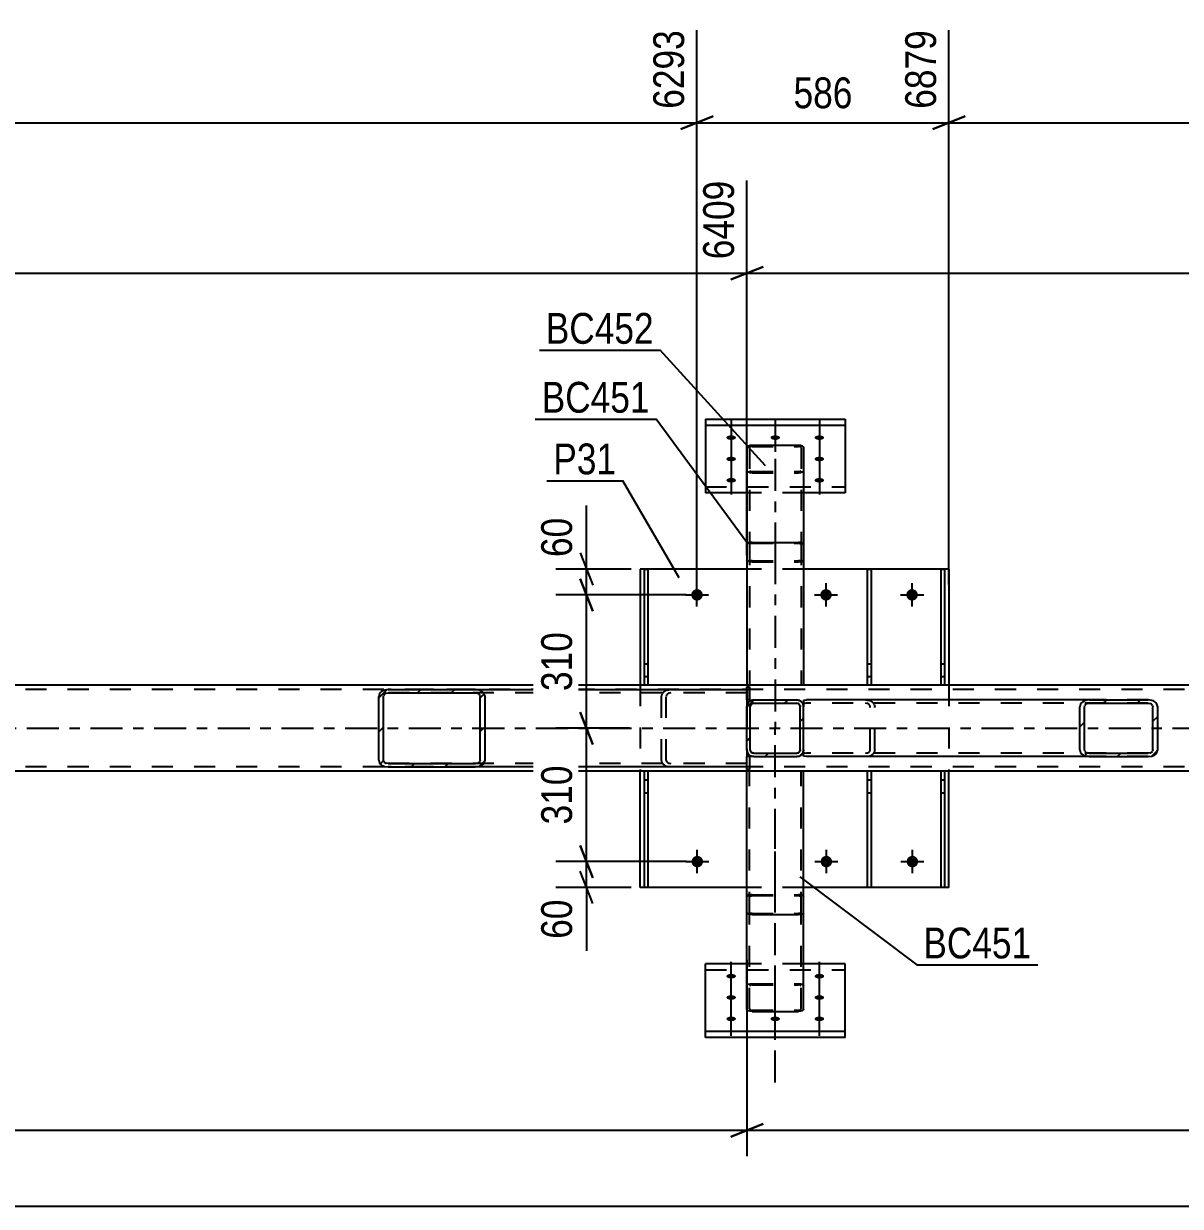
# Model space of a CAD drawing. Header units: millimetres. Extents: x -170 to 1019, y -677 to 164.
# Drawn here: x 149.1 to 256.7, y -300.4 to -190.4 of the extents above; entities that cross this region are included whole.
import ezdxf

# ---------------------------------------------------------------- set-up
doc = ezdxf.new("R2010")
doc.units = ezdxf.units.MM
doc.linetypes.add('DXK_LINE_DOT2', pattern=[3.9198, 1.9599, -1.9599])
doc.linetypes.add('DXK_LINE_DOT3', pattern=[5.9187, 2.979, -0.9799, 0.9799, -0.9799])
doc.styles.add('Arial Narrow', font='ARIALN.TTF', dxfattribs={"height": 0.2})

# ---------------------------------------------------------------- blocks, each defined once
blk = doc.blocks.new('Part-570387359-6345 - 6343')
at = {"color": 2, "linetype": 'Continuous'}
for p, q in [((234.43, -270.74), (234.43, -259.94)), ((234.75, -259.94), (234.75, -270.74)), ((234.43, -261.94), (234.75, -261.94)), ((234.75, -270.74), (234.43, -270.74))]:
    blk.add_line(p, q, dxfattribs=at)
at = {"color": 7, "linetype": 'DXK_LINE_DOT2'}
for p, q in [((234.75, -259.94), (234.43, -259.94)), ((234.43, -260.74), (234.75, -260.74))]:
    blk.add_line(p, q, dxfattribs=at)
blk = doc.blocks.new('Bolt-570387359-6402 - 6343')
at = {"linetype": 'Continuous'}
for points in [[(211.75, -267.8, -1), (211.75, -268.88, -1)], [(223.75, -267.8, -1), (223.75, -268.88, -1)], [(231.75, -267.8, -1), (231.75, -268.88, -1)]]:
    blk.add_hatch(color=1, dxfattribs=at).paths.add_polyline_path(points)
at = {"color": 1, "linetype": 'Continuous'}
for p, q in [((211.75, -269.42), (211.75, -267.26)), ((223.75, -269.42), (223.75, -267.26)), ((231.75, -269.42), (231.75, -267.26)), ((210.67, -268.34), (212.83, -268.34)), ((222.67, -268.34), (224.83, -268.34)), ((230.67, -268.34), (232.83, -268.34))]:
    blk.add_line(p, q, dxfattribs=at)
blk = doc.blocks.new('Part-570387359-6366 - 6343')
at = {"color": 7, "linetype": 'DXK_LINE_DOT3'}
blk.add_line((219, -272.34), (219, -255.94), dxfattribs=at)
at = {"color": 2, "linetype": 'Continuous'}
for p, q in [((216.36, -273.1), (216.36, -259.94)), ((221.64, -273.1), (221.64, -259.94)), ((216.4, -273.16), (216.36, -273.1)), ((216.5, -273.22), (216.4, -273.16)), ((216.66, -273.25), (216.5, -273.22)), ((216.84, -273.27), (216.66, -273.25)), ((216.84, -273.27), (221.16, -273.27)), ((221.34, -273.25), (221.16, -273.27)), ((221.5, -273.22), (221.34, -273.25)), ((221.6, -273.16), (221.5, -273.22)), ((221.64, -273.1), (221.6, -273.16))]:
    blk.add_line(p, q, dxfattribs=at)
at = {"color": 7, "linetype": 'DXK_LINE_DOT2'}
for p, q in [((221.64, -259.94), (216.36, -259.94)), ((216.6, -273.1), (216.6, -259.94)), ((221.4, -273.1), (221.4, -259.94)), ((216.36, -271.59), (216.4, -271.52)), ((216.4, -271.52), (216.5, -271.47)), ((216.5, -271.47), (216.66, -271.43)), ((216.62, -271.55), (216.6, -271.59)), ((216.67, -271.53), (216.62, -271.55)), ((216.66, -271.43), (216.84, -271.42)), ((216.75, -271.51), (216.67, -271.53)), ((216.84, -271.5), (216.75, -271.51)), ((216.84, -271.42), (221.16, -271.42)), ((216.84, -271.5), (221.16, -271.5)), ((221.16, -271.42), (221.34, -271.43)), ((221.25, -271.51), (221.16, -271.5)), ((221.33, -271.53), (221.25, -271.51)), ((221.33, -271.53), (221.34, -271.53)), ((221.34, -271.43), (221.5, -271.47)), ((221.34, -271.53), (221.38, -271.55)), ((221.4, -271.59), (221.38, -271.55)), ((221.5, -271.47), (221.6, -271.52)), ((221.6, -271.52), (221.64, -271.59)), ((216.6, -273.1), (216.62, -273.13)), ((216.62, -273.13), (216.67, -273.16)), ((216.67, -273.16), (216.75, -273.17)), ((216.75, -273.17), (216.84, -273.18)), ((216.84, -273.18), (221.16, -273.18)), ((221.16, -273.18), (221.25, -273.17)), ((221.25, -273.17), (221.33, -273.16)), ((221.33, -273.16), (221.38, -273.13)), ((221.38, -273.13), (221.4, -273.1))]:
    blk.add_line(p, q, dxfattribs=at)
blk = doc.blocks.new('Part-570387359-6367 - 6343')
at = {"color": 7, "linetype": 'DXK_LINE_DOT3'}
blk.add_line((219, -288.87), (219, -264.44), dxfattribs=at)
at = {"color": 7, "linetype": 'DXK_LINE_DOT2'}
for p, q in [((216.4, -271.52), (216.36, -271.58)), ((216.36, -273.1), (216.36, -271.58)), ((216.5, -271.47), (216.4, -271.52)), ((216.66, -271.43), (216.5, -271.47)), ((216.6, -271.58), (216.62, -271.55)), ((216.6, -282.04), (216.6, -271.58)), ((216.62, -271.55), (216.67, -271.53)), ((216.84, -271.42), (216.66, -271.43)), ((216.67, -271.53), (216.75, -271.51)), ((216.75, -271.51), (216.84, -271.5)), ((216.84, -271.42), (221.16, -271.42)), ((216.84, -271.5), (221.16, -271.5)), ((221.34, -271.43), (221.16, -271.42)), ((221.16, -271.5), (221.25, -271.51)), ((221.25, -271.51), (221.33, -271.53)), ((221.33, -271.53), (221.34, -271.53)), ((221.5, -271.47), (221.34, -271.43)), ((221.34, -271.53), (221.38, -271.55)), ((221.38, -271.55), (221.4, -271.58)), ((221.4, -282.04), (221.4, -271.58)), ((221.6, -271.52), (221.5, -271.47)), ((221.64, -271.58), (221.6, -271.52)), ((221.64, -273.1), (221.64, -271.58)), ((216.36, -273.09), (216.36, -273.1)), ((216.36, -273.09), (216.4, -273.15)), ((216.4, -273.15), (216.5, -273.21)), ((216.5, -273.21), (216.66, -273.24)), ((216.62, -273.12), (216.6, -273.09)), ((216.67, -273.15), (216.62, -273.12)), ((216.66, -273.24), (216.84, -273.26)), ((216.75, -273.17), (216.67, -273.15)), ((216.84, -273.17), (216.75, -273.17)), ((216.84, -273.17), (221.16, -273.17)), ((216.84, -273.26), (221.16, -273.26)), ((221.25, -273.17), (221.16, -273.17)), ((221.16, -273.26), (221.34, -273.24)), ((221.33, -273.15), (221.25, -273.17)), ((221.33, -273.15), (221.34, -273.14)), ((221.34, -273.14), (221.38, -273.12)), ((221.34, -273.24), (221.5, -273.21)), ((221.38, -273.12), (221.4, -273.09)), ((221.5, -273.21), (221.6, -273.15)), ((221.6, -273.15), (221.64, -273.09)), ((216.36, -279.92), (216.4, -279.83)), ((216.4, -279.83), (216.5, -279.75)), ((216.5, -279.75), (216.66, -279.7)), ((216.62, -279.88), (216.6, -279.92)), ((216.67, -279.84), (216.62, -279.88)), ((216.66, -279.7), (216.84, -279.69)), ((216.75, -279.81), (216.67, -279.84)), ((216.84, -279.8), (216.75, -279.81)), ((216.84, -279.69), (221.16, -279.69)), ((216.84, -279.8), (221.16, -279.8)), ((221.16, -279.69), (221.34, -279.7)), ((221.25, -279.81), (221.16, -279.8)), ((221.33, -279.84), (221.25, -279.81)), ((221.38, -279.88), (221.33, -279.84)), ((221.34, -279.7), (221.5, -279.75)), ((221.4, -279.92), (221.38, -279.88)), ((221.5, -279.75), (221.6, -279.83)), ((221.6, -279.83), (221.64, -279.92)), ((216.6, -282.04), (216.62, -282.08)), ((216.62, -282.08), (216.67, -282.12)), ((216.67, -282.12), (216.75, -282.14)), ((216.75, -282.14), (216.84, -282.15)), ((216.84, -282.15), (221.16, -282.15)), ((221.16, -282.15), (221.25, -282.14)), ((221.25, -282.14), (221.33, -282.12)), ((221.33, -282.12), (221.38, -282.08)), ((221.38, -282.08), (221.4, -282.04))]:
    blk.add_line(p, q, dxfattribs=at)
at = {"color": 2, "linetype": 'Continuous'}
for p, q in [((216.36, -282.04), (216.36, -273.1)), ((221.64, -282.04), (221.64, -273.1)), ((216.4, -282.13), (216.36, -282.04)), ((216.5, -282.2), (216.4, -282.13)), ((216.66, -282.25), (216.5, -282.2)), ((216.84, -282.27), (216.66, -282.25)), ((216.84, -282.27), (221.16, -282.27)), ((221.34, -282.25), (221.16, -282.27)), ((221.5, -282.2), (221.34, -282.25)), ((221.6, -282.13), (221.5, -282.2)), ((221.64, -282.04), (221.6, -282.13))]:
    blk.add_line(p, q, dxfattribs=at)
blk = doc.blocks.new('Bolt-570387359-6374 - 6343')
at = {"linetype": 'Continuous'}
for points in [[(214.9, -279.21), (214.81, -279.2), (214.72, -279.19), (214.64, -279.17), (214.57, -279.14), (214.52, -279.1), (214.48, -279.06), (214.46, -279.02), (214.46, -278.97), (214.48, -278.93), (214.52, -278.89), (214.57, -278.85), (214.64, -278.82), (214.72, -278.8), (214.81, -278.79), (214.9, -278.78), (214.99, -278.79), (215.08, -278.8), (215.16, -278.82), (215.23, -278.85), (215.28, -278.89), (215.32, -278.93), (215.34, -278.97), (215.34, -279.02), (215.32, -279.06), (215.28, -279.1), (215.23, -279.14), (215.16, -279.17), (215.08, -279.19), (214.99, -279.2)], [(223.1, -279.21), (223.01, -279.2), (222.92, -279.19), (222.84, -279.17), (222.77, -279.14), (222.72, -279.1), (222.68, -279.06), (222.66, -279.02), (222.66, -278.97), (222.68, -278.93), (222.72, -278.89), (222.77, -278.85), (222.84, -278.82), (222.92, -278.8), (223.01, -278.79), (223.1, -278.78), (223.19, -278.79), (223.28, -278.8), (223.36, -278.82), (223.43, -278.85), (223.48, -278.89), (223.52, -278.93), (223.54, -278.97), (223.54, -279.02), (223.52, -279.06), (223.48, -279.1), (223.43, -279.14), (223.36, -279.17), (223.28, -279.19), (223.19, -279.2)], [(214.9, -281.19), (214.81, -281.19), (214.72, -281.17), (214.64, -281.15), (214.57, -281.12), (214.52, -281.08), (214.48, -281.04), (214.46, -281), (214.46, -280.96), (214.48, -280.91), (214.52, -280.87), (214.57, -280.84), (214.64, -280.81), (214.72, -280.78), (214.81, -280.77), (214.9, -280.77), (214.99, -280.77), (215.08, -280.78), (215.16, -280.81), (215.23, -280.84), (215.28, -280.87), (215.32, -280.91), (215.34, -280.96), (215.34, -281), (215.32, -281.04), (215.28, -281.08), (215.23, -281.12), (215.16, -281.15), (215.08, -281.17), (214.99, -281.19)], [(223.1, -281.19), (223.01, -281.19), (222.92, -281.17), (222.84, -281.15), (222.77, -281.12), (222.72, -281.08), (222.68, -281.04), (222.66, -281), (222.66, -280.96), (222.68, -280.91), (222.72, -280.87), (222.77, -280.84), (222.84, -280.81), (222.92, -280.78), (223.01, -280.77), (223.1, -280.77), (223.19, -280.77), (223.28, -280.78), (223.36, -280.81), (223.43, -280.84), (223.48, -280.87), (223.52, -280.91), (223.54, -280.96), (223.54, -281), (223.52, -281.04), (223.48, -281.08), (223.43, -281.12), (223.36, -281.15), (223.28, -281.17), (223.19, -281.19)], [(214.9, -283.17), (214.81, -283.17), (214.72, -283.16), (214.64, -283.13), (214.57, -283.1), (214.52, -283.07), (214.48, -283.03), (214.46, -282.98), (214.46, -282.94), (214.48, -282.9), (214.52, -282.85), (214.57, -282.82), (214.64, -282.79), (214.72, -282.77), (214.81, -282.75), (214.9, -282.75), (214.99, -282.75), (215.08, -282.77), (215.16, -282.79), (215.23, -282.82), (215.28, -282.85), (215.32, -282.9), (215.34, -282.94), (215.34, -282.98), (215.32, -283.03), (215.28, -283.07), (215.23, -283.1), (215.16, -283.13), (215.08, -283.16), (214.99, -283.17)], [(219, -283.17), (218.91, -283.17), (218.82, -283.16), (218.74, -283.13), (218.67, -283.1), (218.62, -283.07), (218.58, -283.03), (218.56, -282.98), (218.56, -282.94), (218.58, -282.9), (218.62, -282.85), (218.67, -282.82), (218.74, -282.79), (218.82, -282.77), (218.91, -282.75), (219, -282.75), (219.09, -282.75), (219.18, -282.77), (219.26, -282.79), (219.33, -282.82), (219.38, -282.85), (219.42, -282.9), (219.44, -282.94), (219.44, -282.98), (219.42, -283.03), (219.38, -283.07), (219.33, -283.1), (219.26, -283.13), (219.18, -283.16), (219.09, -283.17)], [(223.1, -283.17), (223.01, -283.17), (222.92, -283.16), (222.84, -283.13), (222.77, -283.1), (222.72, -283.07), (222.68, -283.03), (222.66, -282.98), (222.66, -282.94), (222.68, -282.9), (222.72, -282.85), (222.77, -282.82), (222.84, -282.79), (222.92, -282.77), (223.01, -282.75), (223.1, -282.75), (223.19, -282.75), (223.28, -282.77), (223.36, -282.79), (223.43, -282.82), (223.48, -282.85), (223.52, -282.9), (223.54, -282.94), (223.54, -282.98), (223.52, -283.03), (223.48, -283.07), (223.43, -283.1), (223.36, -283.13), (223.28, -283.16), (223.19, -283.17)]]:
    blk.add_hatch(color=1, dxfattribs=at).paths.add_polyline_path(points)
at = {"color": 1, "linetype": 'Continuous'}
for p, q in [((214.9, -280.57), (214.9, -277.66)), ((223.1, -280.57), (223.1, -277.66)), ((214.9, -282.55), (214.9, -279.65)), ((223.1, -282.55), (223.1, -279.65)), ((214.9, -284.54), (214.9, -281.63)), ((219, -284.54), (219, -281.63)), ((223.1, -284.54), (223.1, -281.63))]:
    blk.add_line(p, q, dxfattribs=at)
at = {"color": 1, "linetype": 'DXK_LINE_DOT2'}
blk.add_line((219, -280.57), (219, -277.66), dxfattribs=at)
blk = doc.blocks.new('Part-570387359-6506 - 6343')
at = {"color": 2, "linetype": 'Continuous'}
for p, q in [((216.36, -259.78), (216.36, -258.58)), ((216.6, -258.58), (216.36, -258.58)), ((216.6, -258.58), (216.6, -259.78)), ((216.6, -258.58), (216.6, -259.78)), ((216.6, -259.78), (216.36, -259.78))]:
    blk.add_line(p, q, dxfattribs=at)
at = {"color": 7, "linetype": 'DXK_LINE_DOT2'}
for p, q in [((216.36, -259.78), (216.36, -258.58)), ((216.6, -258.58), (216.6, -258.58)), ((216.6, -259.78), (216.6, -259.78))]:
    blk.add_line(p, q, dxfattribs=at)
blk = doc.blocks.new('Part-570387359-6398 - 6343')
at = {"linetype": 'Continuous'}
h = blk.add_hatch(dxfattribs=at)
h.set_pattern_fill('', scale=0.7, style=0, pattern_type=0)
h.set_pattern_definition([(45, (221.2457, -258.5324), (-1.57154, 1.57154), [])])
h.paths.add_polyline_path([(221, -258.58), (221.25, -258.53), (221.45, -258.39), (221.59, -258.19), (221.64, -257.94), (221.64, -253.94), (221.59, -253.7), (221.45, -253.49), (221.25, -253.35), (221, -253.3), (217, -253.3), (216.76, -253.35), (216.55, -253.49), (216.41, -253.7), (216.36, -253.94), (216.36, -257.94), (216.41, -258.19), (216.55, -258.39), (216.76, -258.53), (217, -258.58)])
h.paths.add_polyline_path([(216.88, -258.24), (216.77, -258.17), (216.71, -258.06), (216.68, -257.94), (216.68, -253.94), (216.71, -253.82), (216.77, -253.71), (216.88, -253.65), (217, -253.62), (221, -253.62), (221.12, -253.65), (221.23, -253.71), (221.3, -253.82), (221.32, -253.94), (221.32, -257.94), (221.3, -258.06), (221.23, -258.17), (221.12, -258.24), (221, -258.26), (217, -258.26)])
at = {"color": 7, "linetype": 'DXK_LINE_DOT2'}
for p, q in [((216.36, -253.94), (216.41, -253.7)), ((216.36, -257.94), (216.36, -253.94)), ((216.71, -253.82), (216.68, -253.94)), ((216.68, -257.94), (216.68, -253.94)), ((216.76, -253.35), (217, -253.3)), ((217, -253.62), (216.88, -253.65)), ((217, -253.3), (221, -253.3)), ((217, -253.62), (221, -253.62)), ((221, -253.3), (221.25, -253.35)), ((221.12, -253.65), (221, -253.62)), ((221.32, -253.94), (221.3, -253.82)), ((221.32, -257.94), (221.32, -253.94)), ((221.59, -253.7), (221.64, -253.94)), ((221.64, -257.94), (221.64, -253.94)), ((216.41, -258.19), (216.36, -257.94)), ((216.68, -257.94), (216.71, -258.06)), ((216.88, -258.24), (217, -258.26)), ((217, -258.26), (221, -258.26)), ((221, -258.26), (221.12, -258.24)), ((221.3, -258.06), (221.32, -257.94)), ((221.64, -257.94), (221.59, -258.19)), ((217, -258.58), (216.76, -258.53)), ((217, -258.58), (221, -258.58)), ((221.25, -258.53), (221, -258.58))]:
    blk.add_line(p, q, dxfattribs=at)
at = {"color": 2, "linetype": 'Continuous'}
for p, q in [((216.41, -253.7), (216.36, -253.94)), ((216.36, -257.94), (216.36, -253.94)), ((216.68, -253.94), (216.71, -253.82)), ((216.68, -257.94), (216.68, -253.94)), ((217, -253.3), (216.76, -253.35)), ((216.88, -253.65), (217, -253.62)), ((217, -253.3), (221, -253.3)), ((217, -253.62), (221, -253.62)), ((221.25, -253.35), (221, -253.3)), ((221, -253.62), (221.12, -253.65)), ((221.3, -253.82), (221.32, -253.94)), ((221.32, -257.94), (221.32, -253.94)), ((221.64, -253.94), (221.59, -253.7)), ((221.64, -257.94), (221.64, -253.94)), ((216.36, -257.94), (216.41, -258.19)), ((216.71, -258.06), (216.68, -257.94)), ((217, -258.26), (216.88, -258.24)), ((217, -258.26), (221, -258.26)), ((221.12, -258.24), (221, -258.26)), ((221.32, -257.94), (221.3, -258.06)), ((221.59, -258.19), (221.64, -257.94)), ((216.76, -258.53), (217, -258.58)), ((217, -258.58), (221, -258.58)), ((221, -258.58), (221.25, -258.53))]:
    blk.add_line(p, q, dxfattribs=at)
at = {"color": 7, "linetype": 'DXK_LINE_DOT2'}
for centre, radius, start, end in [((217, -253.94), 0.64, 112.5, 157.5), ((217, -253.94), 0.32, 112.5, 157.5), ((221, -253.94), 0.32, 22.5, 67.5), ((221, -253.94), 0.64, 22.5, 67.5), ((217, -257.94), 0.64, 202.5, 247.5), ((217, -257.94), 0.32, 202.5, 247.5), ((221, -257.94), 0.32, 292.5, 337.5), ((221, -257.94), 0.64, 292.5, 337.5)]:
    blk.add_arc(centre, radius, start, end, dxfattribs=at)
at = {"color": 2, "linetype": 'Continuous'}
for centre, radius, start, end in [((217, -253.94), 0.64, 112.5, 157.5), ((217, -253.94), 0.32, 112.5, 157.5), ((221, -253.94), 0.32, 22.5, 67.5), ((221, -253.94), 0.64, 22.5, 67.5), ((217, -257.94), 0.64, 202.5, 247.5), ((217, -257.94), 0.32, 202.5, 247.5), ((221, -257.94), 0.32, 292.5, 337.5), ((221, -257.94), 0.64, 292.5, 337.5)]:
    blk.add_arc(centre, radius, start, end, dxfattribs=at)
blk = doc.blocks.new('Bolt-570387359-6403 - 6343')
at = {"linetype": 'Continuous'}
for points in [[(211.72, -243, -1), (211.72, -244.08, -1)], [(223.72, -243, -1), (223.72, -244.08, -1)], [(231.72, -243, -1), (231.72, -244.08, -1)]]:
    blk.add_hatch(color=1, dxfattribs=at).paths.add_polyline_path(points)
at = {"color": 1, "linetype": 'Continuous'}
for p, q in [((211.72, -244.62), (211.72, -242.46)), ((223.72, -244.62), (223.72, -242.46)), ((231.72, -244.62), (231.72, -242.46)), ((210.64, -243.54), (212.8, -243.54)), ((222.64, -243.54), (224.8, -243.54)), ((230.64, -243.54), (232.8, -243.54))]:
    blk.add_line(p, q, dxfattribs=at)
blk = doc.blocks.new('Bolt-570387359-6404 - 6343')
at = {"linetype": 'Continuous'}
for points in [[(214.9, -228.71), (214.99, -228.71), (215.08, -228.73), (215.16, -228.75), (215.23, -228.78), (215.28, -228.81), (215.32, -228.85), (215.34, -228.9), (215.34, -228.94), (215.32, -228.99), (215.28, -229.03), (215.23, -229.06), (215.16, -229.09), (215.08, -229.11), (214.99, -229.13), (214.9, -229.13), (214.81, -229.13), (214.72, -229.11), (214.64, -229.09), (214.57, -229.06), (214.52, -229.03), (214.48, -228.99), (214.46, -228.94), (214.46, -228.9), (214.48, -228.85), (214.52, -228.81), (214.57, -228.78), (214.64, -228.75), (214.72, -228.73), (214.81, -228.71)], [(219, -228.71), (219.09, -228.71), (219.18, -228.73), (219.26, -228.75), (219.33, -228.78), (219.38, -228.81), (219.42, -228.85), (219.44, -228.9), (219.44, -228.94), (219.42, -228.99), (219.38, -229.03), (219.33, -229.06), (219.26, -229.09), (219.18, -229.11), (219.09, -229.13), (219, -229.13), (218.91, -229.13), (218.82, -229.11), (218.74, -229.09), (218.67, -229.06), (218.62, -229.03), (218.58, -228.99), (218.56, -228.94), (218.56, -228.9), (218.58, -228.85), (218.62, -228.81), (218.67, -228.78), (218.74, -228.75), (218.82, -228.73), (218.91, -228.71)], [(223.1, -228.71), (223.19, -228.71), (223.28, -228.73), (223.36, -228.75), (223.43, -228.78), (223.48, -228.81), (223.52, -228.85), (223.54, -228.9), (223.54, -228.94), (223.52, -228.99), (223.48, -229.03), (223.43, -229.06), (223.36, -229.09), (223.28, -229.11), (223.19, -229.13), (223.1, -229.13), (223.01, -229.13), (222.92, -229.11), (222.84, -229.09), (222.77, -229.06), (222.72, -229.03), (222.68, -228.99), (222.66, -228.94), (222.66, -228.9), (222.68, -228.85), (222.72, -228.81), (222.77, -228.78), (222.84, -228.75), (222.92, -228.73), (223.01, -228.71)], [(214.9, -230.69), (214.99, -230.7), (215.08, -230.71), (215.16, -230.73), (215.23, -230.76), (215.28, -230.8), (215.32, -230.84), (215.34, -230.88), (215.34, -230.93), (215.32, -230.97), (215.28, -231.01), (215.23, -231.05), (215.16, -231.08), (215.08, -231.1), (214.99, -231.11), (214.9, -231.12), (214.81, -231.11), (214.72, -231.1), (214.64, -231.08), (214.57, -231.05), (214.52, -231.01), (214.48, -230.97), (214.46, -230.93), (214.46, -230.88), (214.48, -230.84), (214.52, -230.8), (214.57, -230.76), (214.64, -230.73), (214.72, -230.71), (214.81, -230.7)], [(223.1, -230.69), (223.19, -230.7), (223.28, -230.71), (223.36, -230.73), (223.43, -230.76), (223.48, -230.8), (223.52, -230.84), (223.54, -230.88), (223.54, -230.93), (223.52, -230.97), (223.48, -231.01), (223.43, -231.05), (223.36, -231.08), (223.28, -231.1), (223.19, -231.11), (223.1, -231.12), (223.01, -231.11), (222.92, -231.1), (222.84, -231.08), (222.77, -231.05), (222.72, -231.01), (222.68, -230.97), (222.66, -230.93), (222.66, -230.88), (222.68, -230.84), (222.72, -230.8), (222.77, -230.76), (222.84, -230.73), (222.92, -230.71), (223.01, -230.7)], [(214.9, -232.67), (214.99, -232.68), (215.08, -232.69), (215.16, -232.71), (215.23, -232.74), (215.28, -232.78), (215.32, -232.82), (215.34, -232.86), (215.34, -232.91), (215.32, -232.95), (215.28, -232.99), (215.23, -233.03), (215.16, -233.06), (215.08, -233.08), (214.99, -233.09), (214.9, -233.1), (214.81, -233.09), (214.72, -233.08), (214.64, -233.06), (214.57, -233.03), (214.52, -232.99), (214.48, -232.95), (214.46, -232.91), (214.46, -232.86), (214.48, -232.82), (214.52, -232.78), (214.57, -232.74), (214.64, -232.71), (214.72, -232.69), (214.81, -232.68)], [(223.1, -232.67), (223.19, -232.68), (223.28, -232.69), (223.36, -232.71), (223.43, -232.74), (223.48, -232.78), (223.52, -232.82), (223.54, -232.86), (223.54, -232.91), (223.52, -232.95), (223.48, -232.99), (223.43, -233.03), (223.36, -233.06), (223.28, -233.08), (223.19, -233.09), (223.1, -233.1), (223.01, -233.09), (222.92, -233.08), (222.84, -233.06), (222.77, -233.03), (222.72, -232.99), (222.68, -232.95), (222.66, -232.91), (222.66, -232.86), (222.68, -232.82), (222.72, -232.78), (222.77, -232.74), (222.84, -232.71), (222.92, -232.69), (223.01, -232.68)]]:
    blk.add_hatch(color=1, dxfattribs=at).paths.add_polyline_path(points)
at = {"color": 1, "linetype": 'Continuous'}
for p, q in [((214.9, -227.34), (214.9, -230.25)), ((219, -227.34), (219, -230.25)), ((223.1, -227.34), (223.1, -230.25)), ((214.9, -229.33), (214.9, -232.23)), ((223.1, -229.33), (223.1, -232.23)), ((214.9, -231.31), (214.9, -234.22)), ((223.1, -231.31), (223.1, -234.22))]:
    blk.add_line(p, q, dxfattribs=at)
at = {"color": 1, "linetype": 'DXK_LINE_DOT2'}
blk.add_line((219, -231.31), (219, -234.22), dxfattribs=at)
blk = doc.blocks.new('Part-570387359-6407 - 6343')
at = {"color": 2, "linetype": 'Continuous'}
for p, q in [((234.43, -251.94), (234.43, -241.14)), ((234.43, -241.14), (234.75, -241.14)), ((234.75, -241.14), (234.75, -251.94)), ((234.43, -249.94), (234.75, -249.94))]:
    blk.add_line(p, q, dxfattribs=at)
at = {"color": 7, "linetype": 'DXK_LINE_DOT2'}
for p, q in [((234.43, -251.14), (234.75, -251.14)), ((234.75, -251.94), (234.43, -251.94))]:
    blk.add_line(p, q, dxfattribs=at)
blk = doc.blocks.new('Part-570387359-6503 - 6343')
at = {"color": 7, "linetype": 'DXK_LINE_DOT2'}
for p, q in [((798, -252.34), (-40, -252.34)), ((798, -259.54), (-40, -259.54))]:
    blk.add_line(p, q, dxfattribs=at)
at = {"color": 2, "linetype": 'Continuous'}
for p, q in [((793.2, -251.94), (-35.2, -251.94)), ((793.2, -259.94), (-35.2, -259.94))]:
    blk.add_line(p, q, dxfattribs=at)
at = {"color": 7, "linetype": 'DXK_LINE_DOT3'}
blk.add_line((-40, -255.94), (798, -255.94), dxfattribs=at)
blk = doc.blocks.new('Part-570387359-6515 - 6343')
at = {"color": 2, "linetype": 'Continuous'}
for p, q in [((216.36, -238.82), (216.4, -238.76)), ((216.36, -238.82), (216.36, -251.94)), ((216.4, -238.76), (216.5, -238.7)), ((216.5, -238.7), (216.66, -238.67)), ((216.66, -238.67), (216.84, -238.66)), ((216.84, -238.66), (221.16, -238.66)), ((221.16, -238.66), (221.34, -238.67)), ((221.34, -238.67), (221.5, -238.7)), ((221.5, -238.7), (221.6, -238.76)), ((221.6, -238.76), (221.64, -238.82)), ((221.64, -238.82), (221.64, -251.94))]:
    blk.add_line(p, q, dxfattribs=at)
at = {"color": 7, "linetype": 'DXK_LINE_DOT2'}
for p, q in [((216.62, -238.79), (216.6, -238.82)), ((216.6, -238.82), (216.6, -251.94)), ((216.67, -238.76), (216.62, -238.79)), ((216.75, -238.74), (216.67, -238.76)), ((216.84, -238.74), (216.75, -238.74)), ((216.84, -238.74), (221.16, -238.74)), ((221.25, -238.74), (221.16, -238.74)), ((221.33, -238.76), (221.25, -238.74)), ((221.38, -238.79), (221.33, -238.76)), ((221.4, -238.82), (221.38, -238.79)), ((221.4, -238.82), (221.4, -251.94)), ((216.4, -240.36), (216.36, -240.3)), ((216.5, -240.42), (216.4, -240.36)), ((216.66, -240.45), (216.5, -240.42)), ((216.6, -240.3), (216.62, -240.33)), ((216.62, -240.33), (216.67, -240.36)), ((216.84, -240.47), (216.66, -240.45)), ((216.67, -240.36), (216.75, -240.38)), ((216.75, -240.38), (216.84, -240.38)), ((216.84, -240.38), (221.16, -240.38)), ((216.84, -240.47), (221.16, -240.47)), ((221.16, -240.38), (221.25, -240.38)), ((221.34, -240.45), (221.16, -240.47)), ((221.25, -240.38), (221.33, -240.36)), ((221.33, -240.36), (221.34, -240.35)), ((221.34, -240.35), (221.38, -240.33)), ((221.5, -240.42), (221.34, -240.45)), ((221.38, -240.33), (221.4, -240.3)), ((221.6, -240.36), (221.5, -240.42)), ((221.64, -240.3), (221.6, -240.36)), ((221.64, -251.94), (216.36, -251.94))]:
    blk.add_line(p, q, dxfattribs=at)
at = {"color": 7, "linetype": 'DXK_LINE_DOT3'}
blk.add_line((219, -239.56), (219, -255.94), dxfattribs=at)
blk = doc.blocks.new('Part-570387359-6520 - 6343')
at = {"color": 2, "linetype": 'Continuous'}
for p, q in [((206.83, -241.14), (206.43, -241.14)), ((206.43, -241.14), (206.43, -251.94)), ((216.36, -241.14), (207.15, -241.14)), ((227.59, -241.14), (221.64, -241.14)), ((234.43, -241.14), (227.91, -241.14)), ((235.15, -241.14), (234.75, -241.14)), ((235.15, -241.14), (235.15, -251.94)), ((206.43, -270.74), (206.43, -259.94)), ((235.15, -270.74), (235.15, -259.94)), ((206.83, -270.74), (206.43, -270.74)), ((216.36, -270.74), (207.15, -270.74)), ((227.59, -270.74), (221.64, -270.74)), ((234.43, -270.74), (227.91, -270.74)), ((235.15, -270.74), (234.75, -270.74))]:
    blk.add_line(p, q, dxfattribs=at)
at = {"color": 7, "linetype": 'DXK_LINE_DOT2'}
for p, q in [((207.15, -241.14), (206.83, -241.14)), ((221.64, -241.14), (216.36, -241.14)), ((227.91, -241.14), (227.59, -241.14)), ((234.75, -241.14), (234.43, -241.14)), ((206.43, -251.94), (206.43, -259.94)), ((235.15, -251.94), (235.15, -259.94)), ((207.15, -270.74), (206.83, -270.74)), ((221.64, -270.74), (216.36, -270.74)), ((227.91, -270.74), (227.59, -270.74)), ((234.75, -270.74), (234.43, -270.74))]:
    blk.add_line(p, q, dxfattribs=at)
blk = doc.blocks.new('Part-570387359-6521 - 6343')
at = {"color": 2, "linetype": 'Continuous'}
for p, q in [((216.36, -253.3), (216.36, -252.1)), ((216.36, -252.1), (216.6, -252.1)), ((216.6, -252.1), (216.6, -253.3)), ((216.6, -253.3), (216.6, -252.1)), ((216.6, -253.3), (216.36, -253.3))]:
    blk.add_line(p, q, dxfattribs=at)
at = {"color": 7, "linetype": 'DXK_LINE_DOT2'}
for p, q in [((216.36, -253.3), (216.36, -252.1)), ((216.6, -252.1), (216.6, -252.1)), ((216.6, -253.3), (216.6, -253.3))]:
    blk.add_line(p, q, dxfattribs=at)
blk = doc.blocks.new('Part-570387359-6555 - 6343')
at = {"color": 2, "linetype": 'Continuous'}
for p, q in [((227.59, -270.74), (227.59, -259.94)), ((227.91, -259.94), (227.91, -270.74)), ((227.59, -261.94), (227.91, -261.94)), ((227.91, -270.74), (227.59, -270.74))]:
    blk.add_line(p, q, dxfattribs=at)
at = {"color": 7, "linetype": 'DXK_LINE_DOT2'}
for p, q in [((227.91, -259.94), (227.59, -259.94)), ((227.59, -260.74), (227.91, -260.74))]:
    blk.add_line(p, q, dxfattribs=at)
blk = doc.blocks.new('Part-570387359-6562 - 6343')
at = {"linetype": 'Continuous'}
h = blk.add_hatch(dxfattribs=at)
h.set_pattern_fill('', scale=0.7, style=0, pattern_type=0)
h.set_pattern_definition([(45, (254.0186, -258.5324), (-1.57154, 1.57154), [])])
h.paths.add_polyline_path([(253.68, -258.58), (254.02, -258.53), (254.3, -258.39), (254.49, -258.19), (254.56, -257.94), (254.56, -253.94), (254.49, -253.7), (254.3, -253.49), (254.02, -253.35), (253.68, -253.3), (248.19, -253.3), (247.86, -253.35), (247.57, -253.49), (247.38, -253.7), (247.31, -253.94), (247.31, -257.94), (247.38, -258.19), (247.57, -258.39), (247.86, -258.53), (248.19, -258.58)])
h.paths.add_polyline_path([(248.02, -258.24), (247.88, -258.17), (247.79, -258.06), (247.75, -257.94), (247.75, -253.94), (247.79, -253.82), (247.88, -253.71), (248.02, -253.65), (248.19, -253.62), (253.68, -253.62), (253.85, -253.65), (253.99, -253.71), (254.09, -253.82), (254.12, -253.94), (254.12, -257.94), (254.09, -258.06), (253.99, -258.17), (253.85, -258.24), (253.68, -258.26), (248.19, -258.26)])
at = {"color": 2, "linetype": 'Continuous'}
for p, q in [((221.64, -253.34), (221.9, -253.3)), ((221.64, -253.34), (221.64, -253.94)), ((248.19, -253.3), (221.9, -253.3)), ((247.38, -253.7), (247.31, -253.94)), ((247.31, -257.94), (247.31, -253.94)), ((247.75, -253.94), (247.79, -253.82)), ((247.75, -257.94), (247.75, -253.94)), ((248.19, -253.3), (247.86, -253.35)), ((248.02, -253.65), (248.19, -253.62)), ((248.19, -253.3), (253.68, -253.3)), ((248.19, -253.62), (253.68, -253.62)), ((254.02, -253.35), (253.68, -253.3)), ((253.68, -253.62), (253.85, -253.65)), ((254.09, -253.82), (254.12, -253.94)), ((254.12, -257.94), (254.12, -253.94)), ((254.56, -253.94), (254.49, -253.7)), ((254.56, -257.94), (254.56, -253.94)), ((221.64, -258.53), (221.64, -257.94)), ((247.31, -257.94), (247.38, -258.19)), ((247.79, -258.06), (247.75, -257.94)), ((248.19, -258.26), (248.02, -258.24)), ((248.19, -258.26), (253.68, -258.26)), ((253.85, -258.24), (253.68, -258.26)), ((254.12, -257.94), (254.09, -258.06)), ((254.49, -258.19), (254.56, -257.94)), ((221.64, -258.54), (221.64, -258.53)), ((221.9, -258.58), (221.64, -258.54)), ((248.19, -258.58), (221.9, -258.58)), ((247.86, -258.53), (248.19, -258.58)), ((248.19, -258.58), (253.68, -258.58)), ((253.68, -258.58), (254.02, -258.53))]:
    blk.add_line(p, q, dxfattribs=at)
at = {"color": 7, "linetype": 'DXK_LINE_DOT2'}
for p, q in [((221.64, -253.34), (221.64, -253.69)), ((221.73, -253.65), (221.64, -253.69)), ((221.64, -258.39), (221.64, -253.94)), ((221.9, -253.62), (221.73, -253.65)), ((253.68, -253.62), (221.9, -253.62)), ((227.39, -253.3), (227.73, -253.35)), ((227.56, -253.65), (227.39, -253.62)), ((227.83, -253.94), (227.79, -253.82)), ((227.83, -257.94), (227.83, -253.94)), ((228.2, -253.7), (228.27, -253.94)), ((228.27, -257.94), (228.27, -253.94)), ((253.68, -253.3), (248.19, -253.3)), ((221.64, -258.19), (221.73, -258.24)), ((221.73, -258.24), (221.9, -258.26)), ((253.68, -258.26), (221.9, -258.26)), ((227.39, -258.26), (227.56, -258.24)), ((227.79, -258.06), (227.83, -257.94)), ((228.27, -257.94), (228.2, -258.19)), ((227.73, -258.53), (227.39, -258.58)), ((253.68, -258.58), (248.19, -258.58))]:
    blk.add_line(p, q, dxfattribs=at)
for centre, radius, start, end in [((227.46, -254.03), 0.401, 32.4104, 75.4453), ((227.52, -254.13), 0.802, 32.4104, 75.4453), ((227.46, -257.85), 0.401, 284.5547, 327.5896), ((227.52, -257.76), 0.802, 284.5547, 327.5896)]:
    blk.add_arc(centre, radius, start, end, dxfattribs=at)
at = {"color": 2, "linetype": 'Continuous'}
for centre, radius, start, end in [((248.06, -254.13), 0.802, 104.5547, 147.5896), ((248.12, -254.03), 0.401, 104.5547, 147.5896), ((253.75, -254.03), 0.401, 32.4104, 75.4453), ((253.82, -254.13), 0.802, 32.4104, 75.4453), ((248.06, -257.76), 0.802, 212.4104, 255.4453), ((248.12, -257.85), 0.401, 212.4104, 255.4453), ((253.75, -257.85), 0.401, 284.5547, 327.5896), ((253.82, -257.76), 0.802, 284.5547, 327.5896)]:
    blk.add_arc(centre, radius, start, end, dxfattribs=at)
blk = doc.blocks.new('Part-570387359-6568 - 6343')
at = {"color": 2, "linetype": 'Continuous'}
for p, q in [((212.5, -227.2), (225.5, -227.2)), ((212.5, -227.2), (212.5, -234.05)), ((225.5, -227.2), (225.5, -234.05)), ((212.5, -227.76), (225.5, -227.76)), ((216.36, -234.05), (212.5, -234.05)), ((225.5, -234.05), (221.64, -234.05))]:
    blk.add_line(p, q, dxfattribs=at)
at = {"color": 7, "linetype": 'DXK_LINE_DOT2'}
for p, q in [((212.5, -233.49), (225.5, -233.49)), ((221.64, -234.05), (216.36, -234.05))]:
    blk.add_line(p, q, dxfattribs=at)
blk = doc.blocks.new('Part-570387359-6573 - 6343')
at = {"color": 2, "linetype": 'Continuous'}
for p, q in [((206.83, -270.74), (206.83, -259.94)), ((207.15, -259.94), (207.15, -270.74)), ((206.83, -261.94), (207.15, -261.94)), ((207.15, -270.74), (206.83, -270.74))]:
    blk.add_line(p, q, dxfattribs=at)
at = {"color": 7, "linetype": 'DXK_LINE_DOT2'}
for p, q in [((207.15, -259.94), (206.83, -259.94)), ((206.83, -260.74), (207.15, -260.74))]:
    blk.add_line(p, q, dxfattribs=at)
blk = doc.blocks.new('Part-570387359-6578 - 6343')
at = {"color": 2, "linetype": 'Continuous'}
for p, q in [((227.59, -251.94), (227.59, -241.14)), ((227.59, -241.14), (227.91, -241.14)), ((227.91, -241.14), (227.91, -251.94)), ((227.59, -249.94), (227.91, -249.94))]:
    blk.add_line(p, q, dxfattribs=at)
at = {"color": 7, "linetype": 'DXK_LINE_DOT2'}
for p, q in [((227.59, -251.14), (227.91, -251.14)), ((227.91, -251.94), (227.59, -251.94))]:
    blk.add_line(p, q, dxfattribs=at)
blk = doc.blocks.new('Part-570387359-6583 - 6343')
at = {"color": 2, "linetype": 'Continuous'}
for p, q in [((206.83, -251.94), (206.83, -241.14)), ((206.83, -241.14), (207.15, -241.14)), ((207.15, -241.14), (207.15, -251.94)), ((206.83, -249.94), (207.15, -249.94))]:
    blk.add_line(p, q, dxfattribs=at)
at = {"color": 7, "linetype": 'DXK_LINE_DOT2'}
for p, q in [((206.83, -251.14), (207.15, -251.14)), ((207.15, -251.94), (206.83, -251.94))]:
    blk.add_line(p, q, dxfattribs=at)
blk = doc.blocks.new('Part-570387359-6597 - 6343')
at = {"color": 2, "linetype": 'Continuous'}
for p, q in [((216.36, -229.85), (216.4, -229.76)), ((216.4, -229.76), (216.5, -229.68)), ((216.5, -229.68), (216.66, -229.63)), ((216.66, -229.63), (216.84, -229.61)), ((216.84, -229.61), (221.16, -229.61)), ((221.16, -229.61), (221.34, -229.63)), ((221.34, -229.63), (221.5, -229.68)), ((221.5, -229.68), (221.6, -229.76)), ((221.6, -229.76), (221.64, -229.85)), ((216.36, -229.85), (216.36, -238.82)), ((221.64, -229.85), (221.64, -238.82)), ((216.4, -238.76), (216.36, -238.82)), ((216.5, -238.7), (216.4, -238.76)), ((216.66, -238.67), (216.5, -238.7)), ((216.84, -238.66), (216.66, -238.67)), ((216.84, -238.66), (221.16, -238.66)), ((221.34, -238.67), (221.16, -238.66)), ((221.5, -238.7), (221.34, -238.67)), ((221.6, -238.76), (221.5, -238.7)), ((221.64, -238.82), (221.6, -238.76))]:
    blk.add_line(p, q, dxfattribs=at)
at = {"color": 7, "linetype": 'DXK_LINE_DOT2'}
for p, q in [((216.62, -229.8), (216.6, -229.85)), ((216.67, -229.76), (216.62, -229.8)), ((216.75, -229.74), (216.67, -229.76)), ((216.84, -229.73), (216.75, -229.74)), ((216.84, -229.73), (221.16, -229.73)), ((221.25, -229.74), (221.16, -229.73)), ((221.33, -229.76), (221.25, -229.74)), ((221.38, -229.8), (221.33, -229.76)), ((221.4, -229.85), (221.38, -229.8)), ((216.6, -229.85), (216.6, -240.3)), ((221.4, -229.85), (221.4, -240.3)), ((216.4, -232.05), (216.36, -231.96)), ((216.6, -231.96), (216.62, -232.01)), ((216.62, -232.01), (216.67, -232.04)), ((221.33, -232.04), (221.38, -232.01)), ((221.38, -232.01), (221.4, -231.96)), ((221.64, -231.96), (221.6, -232.05)), ((216.5, -232.13), (216.4, -232.05)), ((216.66, -232.18), (216.5, -232.13)), ((216.84, -232.2), (216.66, -232.18)), ((216.67, -232.04), (216.75, -232.07)), ((216.75, -232.07), (216.84, -232.08)), ((216.84, -232.08), (221.16, -232.08)), ((216.84, -232.2), (221.16, -232.2)), ((221.16, -232.08), (221.25, -232.07)), ((221.34, -232.18), (221.16, -232.2)), ((221.25, -232.07), (221.33, -232.04)), ((221.5, -232.13), (221.34, -232.18)), ((221.6, -232.05), (221.5, -232.13)), ((216.36, -238.82), (216.36, -240.3)), ((216.6, -238.82), (216.62, -238.79)), ((216.62, -238.79), (216.67, -238.76)), ((216.67, -238.76), (216.75, -238.74)), ((216.75, -238.74), (216.84, -238.74)), ((216.84, -238.74), (221.16, -238.74)), ((221.16, -238.74), (221.25, -238.74)), ((221.25, -238.74), (221.33, -238.76)), ((221.33, -238.76), (221.34, -238.77)), ((221.34, -238.77), (221.38, -238.79)), ((221.38, -238.79), (221.4, -238.82)), ((221.64, -238.82), (221.64, -240.3)), ((216.36, -240.3), (216.4, -240.36)), ((216.4, -240.36), (216.5, -240.42)), ((216.5, -240.42), (216.66, -240.45)), ((216.62, -240.33), (216.6, -240.3)), ((216.67, -240.36), (216.62, -240.33)), ((216.66, -240.45), (216.84, -240.47)), ((216.75, -240.38), (216.67, -240.36)), ((216.84, -240.38), (216.75, -240.38)), ((216.84, -240.38), (221.16, -240.38)), ((216.84, -240.47), (221.16, -240.47)), ((221.25, -240.38), (221.16, -240.38)), ((221.16, -240.47), (221.34, -240.45)), ((221.33, -240.36), (221.25, -240.38)), ((221.33, -240.36), (221.34, -240.35)), ((221.34, -240.35), (221.38, -240.33)), ((221.34, -240.45), (221.5, -240.42)), ((221.38, -240.33), (221.4, -240.3)), ((221.5, -240.42), (221.6, -240.36)), ((221.6, -240.36), (221.64, -240.3))]:
    blk.add_line(p, q, dxfattribs=at)
at = {"color": 7, "linetype": 'DXK_LINE_DOT3'}
blk.add_line((219, -230.9), (219, -239.56), dxfattribs=at)
blk = doc.blocks.new('Part-570387359-6598 - 6343')
at = {"linetype": 'Continuous'}
h = blk.add_hatch(dxfattribs=at)
h.set_pattern_fill('', scale=0.7, style=0, pattern_type=0)
h.set_pattern_definition([(45, (191.4643, -259.4924), (-1.57154, 1.57154), [])])
h.paths.add_polyline_path([(191.13, -259.54), (191.46, -259.49), (191.75, -259.35), (191.94, -259.15), (192.01, -258.9), (192.01, -252.98), (191.94, -252.74), (191.75, -252.53), (191.46, -252.39), (191.13, -252.34), (183, -252.34), (182.67, -252.39), (182.38, -252.53), (182.19, -252.74), (182.12, -252.98), (182.12, -258.9), (182.19, -259.15), (182.38, -259.35), (182.67, -259.49), (183, -259.54)])
h.paths.add_polyline_path([(182.83, -259.2), (182.69, -259.13), (182.6, -259.02), (182.56, -258.9), (182.56, -252.98), (182.6, -252.86), (182.69, -252.75), (182.83, -252.69), (183, -252.66), (191.13, -252.66), (191.3, -252.69), (191.44, -252.75), (191.53, -252.86), (191.57, -252.98), (191.57, -258.9), (191.53, -259.02), (191.44, -259.13), (191.3, -259.2), (191.13, -259.22), (183, -259.22)])
at = {"color": 2, "linetype": 'Continuous'}
for p, q in [((182.19, -252.74), (182.12, -252.98)), ((182.56, -252.98), (182.6, -252.86)), ((183, -252.34), (182.67, -252.39)), ((182.83, -252.69), (183, -252.66)), ((183, -252.34), (191.13, -252.34)), ((183, -252.66), (191.13, -252.66)), ((191.13, -252.34), (216.36, -252.34)), ((191.46, -252.39), (191.13, -252.34)), ((191.13, -252.66), (191.3, -252.69)), ((191.53, -252.86), (191.57, -252.98)), ((192.01, -252.98), (191.94, -252.74)), ((182.12, -258.9), (182.12, -252.98)), ((182.56, -258.9), (182.56, -252.98)), ((191.57, -258.9), (191.57, -252.98)), ((192.01, -258.9), (192.01, -252.98)), ((216.36, -253.3), (216.36, -253.94)), ((216.36, -257.94), (216.36, -258.58)), ((182.12, -258.9), (182.19, -259.15)), ((182.6, -259.02), (182.56, -258.9)), ((182.67, -259.49), (183, -259.54)), ((183, -259.22), (182.83, -259.2)), ((183, -259.22), (191.13, -259.22)), ((191.3, -259.2), (191.13, -259.22)), ((191.13, -259.54), (191.46, -259.49)), ((191.57, -258.9), (191.53, -259.02)), ((191.94, -259.15), (192.01, -258.9)), ((183, -259.54), (191.13, -259.54)), ((216.36, -259.54), (191.13, -259.54))]:
    blk.add_line(p, q, dxfattribs=at)
at = {"color": 7, "linetype": 'DXK_LINE_DOT2'}
for p, q in [((191.13, -252.34), (183, -252.34)), ((216.36, -252.66), (183, -252.66)), ((208.42, -252.98), (208.48, -252.74)), ((208.89, -252.86), (208.86, -252.98)), ((208.96, -252.39), (209.29, -252.34)), ((209.29, -252.66), (209.13, -252.69)), ((216.36, -252.34), (216.36, -253.3)), ((208.42, -258.9), (208.42, -252.98)), ((208.86, -258.9), (208.86, -252.98)), ((216.36, -253.94), (216.36, -257.94)), ((216.36, -259.22), (183, -259.22)), ((208.48, -259.15), (208.42, -258.9)), ((208.86, -258.9), (208.89, -259.02)), ((209.29, -259.54), (208.96, -259.49)), ((209.13, -259.2), (209.29, -259.22)), ((216.36, -258.9), (216.36, -258.58)), ((216.36, -259.54), (216.36, -258.9)), ((191.13, -259.54), (183, -259.54))]:
    blk.add_line(p, q, dxfattribs=at)
at = {"color": 2, "linetype": 'Continuous'}
for centre, radius, start, end in [((182.87, -253.17), 0.802, 104.5547, 147.5896), ((182.93, -253.07), 0.401, 104.5547, 147.5896), ((191.2, -253.07), 0.401, 32.4104, 75.4453), ((191.26, -253.17), 0.802, 32.4104, 75.4453), ((182.87, -258.72), 0.802, 212.4104, 255.4453), ((182.93, -258.81), 0.401, 212.4104, 255.4453), ((191.2, -258.81), 0.401, 284.5547, 327.5896), ((191.26, -258.72), 0.802, 284.5547, 327.5896)]:
    blk.add_arc(centre, radius, start, end, dxfattribs=at)
at = {"color": 7, "linetype": 'DXK_LINE_DOT2'}
for centre, radius, start, end in [((209.16, -253.17), 0.802, 104.5547, 147.5896), ((209.23, -253.07), 0.401, 104.5547, 147.5896), ((209.16, -258.72), 0.802, 212.4104, 255.4453), ((209.23, -258.81), 0.401, 212.4104, 255.4453)]:
    blk.add_arc(centre, radius, start, end, dxfattribs=at)
blk = doc.blocks.new('Part-570387359-6637 - 6343')
at = {"color": 2, "linetype": 'Continuous'}
for p, q in [((216.36, -277.83), (212.5, -277.83)), ((212.5, -284.68), (212.5, -277.83)), ((225.5, -277.83), (221.64, -277.83)), ((225.5, -284.68), (225.5, -277.83)), ((212.5, -284.12), (225.5, -284.12)), ((225.5, -284.68), (212.5, -284.68))]:
    blk.add_line(p, q, dxfattribs=at)
at = {"color": 7, "linetype": 'DXK_LINE_DOT2'}
for p, q in [((221.64, -277.83), (216.36, -277.83)), ((212.5, -278.39), (225.5, -278.39))]:
    blk.add_line(p, q, dxfattribs=at)
blk = doc.blocks.new('StraightDimension-570387359-6870 - 6343')
at = {"color": 7, "linetype": 'Continuous'}
for p, q in [((235.15, -242.58), (235.15, -191.03)), ((236.65, -199.04), (233.65, -200.24)), ((235.15, -199.64), (798, -199.64))]:
    blk.add_line(p, q, dxfattribs=at)
blk = doc.blocks.new('StraightDimension-570387359-6756 - 6343')
at = {"color": 7, "linetype": 'Continuous'}
for p, q in [((216.36, -277.47), (216.36, -295.72)), ((217.86, -292.72), (214.86, -293.92)), ((216.36, -293.32), (456.36, -293.32))]:
    blk.add_line(p, q, dxfattribs=at)
blk = doc.blocks.new('StraightDimension-570387359-6765 - 6343')
at = {"color": 7, "linetype": 'Continuous'}
for p, q in [((216.36, -277.47), (216.36, -295.72)), ((-23.64, -293.32), (216.36, -293.32)), ((214.86, -293.92), (217.86, -292.72))]:
    blk.add_line(p, q, dxfattribs=at)
blk = doc.blocks.new('StraightDimension-570387359-6800 - 6343')
at = {"color": 7, "linetype": 'Continuous'}
for p, q in [((216.36, -239.88), (216.36, -205.01)), ((214.86, -214.23), (217.86, -213.03)), ((-23.64, -213.63), (216.36, -213.63))]:
    blk.add_line(p, q, dxfattribs=at)
at = {"color": 0, "linetype": 'Continuous'}
blk.add_wipeout([(215.76, -204.41), (211.56, -204.41), (211.56, -212.93), (215.76, -212.93)], dxfattribs=at)
at = {"color": 3, "linetype": 'Continuous', "style": 'Arial Narrow'}
blk.add_text('6409', height=2.863, rotation=90.0002, dxfattribs=at).set_placement((215.16, -212.33))
blk = doc.blocks.new('StraightDimension-570387359-6811 - 6343')
at = {"color": 7, "linetype": 'Continuous'}
for p, q in [((216.36, -239.88), (216.36, -205.01)), ((217.86, -213.03), (214.86, -214.23)), ((216.36, -213.63), (456.36, -213.63))]:
    blk.add_line(p, q, dxfattribs=at)
blk = doc.blocks.new('StraightDimension-570387359-6844 - 6343')
at = {"color": 7, "linetype": 'Continuous'}
for p, q in [((211.72, -242.54), (211.72, -191.03)), ((210.22, -200.24), (213.22, -199.04)), ((-40, -199.64), (211.72, -199.64))]:
    blk.add_line(p, q, dxfattribs=at)
at = {"color": 0, "linetype": 'Continuous'}
blk.add_wipeout([(211.12, -190.43), (206.92, -190.43), (206.92, -198.94), (211.12, -198.94)], dxfattribs=at)
at = {"color": 3, "linetype": 'Continuous', "style": 'Arial Narrow'}
blk.add_text('6293', height=2.863, rotation=90.0002, dxfattribs=at).set_placement((210.52, -198.34))
blk = doc.blocks.new('StraightDimension-570387359-6857 - 6343')
at = {"color": 7, "linetype": 'Continuous'}
for p, q in [((211.72, -242.54), (211.72, -191.03)), ((235.15, -242.58), (235.15, -191.03)), ((213.22, -199.04), (210.22, -200.24)), ((233.65, -200.24), (236.65, -199.04)), ((211.72, -199.64), (235.15, -199.64))]:
    blk.add_line(p, q, dxfattribs=at)
at = {"color": 0}
blk.add_wipeout([(226.78, -198.89), (226.78, -194.69), (220.1, -194.69), (220.1, -198.89)], dxfattribs=at)
at = {"color": 3, "style": 'Arial Narrow'}
blk.add_text('586', height=2.863, dxfattribs=at).set_placement((220.7, -198.29))
at = {"color": 0, "linetype": 'Continuous'}
blk.add_wipeout([(234.55, -190.43), (230.35, -190.43), (230.35, -198.94), (234.55, -198.94)], dxfattribs=at)
at = {"color": 3, "linetype": 'Continuous', "style": 'Arial Narrow'}
blk.add_text('6879', height=2.863, rotation=90.0002, dxfattribs=at).set_placement((233.95, -198.34))
blk = doc.blocks.new('StraightDimension-570387359-6951 - 6343')
at = {"color": 7, "linetype": 'Continuous'}
for p, q in [((200.85, -242.04), (202.05, -245.04)), ((210.72, -243.54), (198.6, -243.54)), ((201.45, -255.94), (201.45, -243.54)), ((202.05, -257.44), (200.85, -254.44)), ((205.43, -255.94), (198.6, -255.94))]:
    blk.add_line(p, q, dxfattribs=at)
at = {"color": 0}
blk.add_wipeout([(200.7, -246.4), (196.5, -246.4), (196.5, -253.08), (200.7, -253.08)], dxfattribs=at)
at = {"color": 3, "style": 'Arial Narrow'}
blk.add_text('310', height=2.863, rotation=90.0002, dxfattribs=at).set_placement((200.1, -252.48))
blk = doc.blocks.new('StraightDimension-570387359-6967 - 6343')
at = {"color": 7, "linetype": 'Continuous'}
for p, q in [((200.85, -254.44), (202.05, -257.44)), ((205.43, -255.94), (198.6, -255.94)), ((201.45, -268.34), (201.45, -255.94)), ((202.05, -269.84), (200.85, -266.84)), ((210.75, -268.34), (198.6, -268.34))]:
    blk.add_line(p, q, dxfattribs=at)
at = {"color": 0}
blk.add_wipeout([(200.7, -258.8), (196.5, -258.8), (196.5, -265.48), (200.7, -265.48)], dxfattribs=at)
at = {"color": 3, "style": 'Arial Narrow'}
blk.add_text('310', height=2.863, rotation=90.0002, dxfattribs=at).set_placement((200.1, -264.88))
blk = doc.blocks.new('StraightDimension-570387359-6983 - 6343')
at = {"color": 7, "linetype": 'Continuous'}
for p, q in [((200.85, -266.84), (202.05, -269.84)), ((210.75, -268.34), (198.6, -268.34)), ((202.05, -272.24), (200.85, -269.24)), ((201.45, -270.74), (201.45, -268.34)), ((205.59, -270.74), (198.6, -270.74)), ((201.45, -270.74), (201.45, -276.65)), ((201.45, -270.74), (201.45, -276.65))]:
    blk.add_line(p, q, dxfattribs=at)
at = {"color": 0}
blk.add_wipeout([(200.7, -271.27), (196.5, -271.27), (196.5, -276.12), (200.7, -276.12)], dxfattribs=at)
at = {"color": 3, "style": 'Arial Narrow'}
blk.add_text('60', height=2.863, rotation=90.0002, dxfattribs=at).set_placement((200.1, -275.52))
blk = doc.blocks.new('StraightDimension-570387359-7002 - 6343')
at = {"color": 7, "linetype": 'Continuous'}
for p, q in [((201.45, -241.14), (201.45, -235.23)), ((201.45, -241.14), (201.45, -235.23)), ((200.85, -239.64), (202.05, -242.64)), ((205.59, -241.14), (198.6, -241.14)), ((201.45, -243.54), (201.45, -241.14)), ((202.05, -245.04), (200.85, -242.04)), ((210.72, -243.54), (198.6, -243.54))]:
    blk.add_line(p, q, dxfattribs=at)
at = {"color": 0}
blk.add_wipeout([(200.7, -235.76), (196.5, -235.76), (196.5, -240.62), (200.7, -240.62)], dxfattribs=at)
at = {"color": 3, "style": 'Arial Narrow'}
blk.add_text('60', height=2.863, rotation=90.0002, dxfattribs=at).set_placement((200.1, -240.02))
blk = doc.blocks.new('StraightDimension-570387359-18504 - 6343')
at = {"color": 7, "linetype": 'Continuous'}
blk.add_line((-40, -300.39), (798, -300.39), dxfattribs=at)
blk = doc.blocks.new('Mark-570387359-6362 - 6343')
at = {"color": 30, "linetype": 'Continuous'}
for p, q in [((221.27, -269.74), (232.17, -277.94)), ((232.17, -277.94), (243.42, -277.94))]:
    blk.add_line(p, q, dxfattribs=at)
at = {"color": 0}
blk.add_wipeout([(242.82, -277.34), (242.82, -274.34), (232.77, -274.34), (232.77, -277.34)], dxfattribs=at)
blk.add_wipeout([(242.82, -277.34), (242.82, -274.34), (232.77, -274.34), (232.77, -277.34)], dxfattribs=at)
at = {"color": 3, "style": 'Arial Narrow'}
blk.add_text('BC451', height=2.863, dxfattribs=at).set_placement((232.77, -277.34))
blk = doc.blocks.new('Mark-570387359-6511 - 6343')
at = {"color": 30, "linetype": 'Continuous'}
for p in [(196.68, -227.2), (216.36, -238.66)]:
    blk.add_line(p, (207.93, -227.2), dxfattribs=at)
at = {"color": 0}
blk.add_wipeout([(207.33, -226.6), (207.33, -223.6), (197.28, -223.6), (197.28, -226.6)], dxfattribs=at)
blk.add_wipeout([(207.33, -226.6), (207.33, -223.6), (197.28, -223.6), (197.28, -226.6)], dxfattribs=at)
at = {"color": 3, "style": 'Arial Narrow'}
blk.add_text('BC451', height=2.863, dxfattribs=at).set_placement((197.28, -226.6))
blk = doc.blocks.new('Mark-570387359-6516 - 6343')
at = {"color": 30, "linetype": 'Continuous'}
for p in [(197.76, -232.93), (210.06, -241.96)]:
    blk.add_line(p, (204.81, -232.93), dxfattribs=at)
at = {"color": 0}
blk.add_wipeout([(204.21, -232.33), (204.21, -229.33), (198.36, -229.33), (198.36, -232.33)], dxfattribs=at)
blk.add_wipeout([(204.21, -232.33), (204.21, -229.33), (198.36, -229.33), (198.36, -232.33)], dxfattribs=at)
at = {"color": 3, "style": 'Arial Narrow'}
blk.add_text('P31', height=2.863, dxfattribs=at).set_placement((198.36, -232.33))
blk = doc.blocks.new('Mark-570387359-6593 - 6343')
at = {"color": 30, "linetype": 'Continuous'}
for p in [(197.06, -220.79), (218.08, -231.53)]:
    blk.add_line(p, (208.31, -220.79), dxfattribs=at)
at = {"color": 0}
blk.add_wipeout([(207.71, -220.19), (207.71, -217.19), (197.66, -217.19), (197.66, -220.19)], dxfattribs=at)
blk.add_wipeout([(207.71, -220.19), (207.71, -217.19), (197.66, -217.19), (197.66, -220.19)], dxfattribs=at)
at = {"color": 3, "style": 'Arial Narrow'}
blk.add_text('BC452', height=2.863, dxfattribs=at).set_placement((197.66, -220.19))

msp = doc.modelspace()

# ---------------------------------------------------------------- block references
for name in ['Part-570387359-6568 - 6343', 'Bolt-570387359-6404 - 6343', 'Part-570387359-6597 - 6343', 'Part-570387359-6515 - 6343', 'Part-570387359-6520 - 6343', 'Part-570387359-6583 - 6343', 'Part-570387359-6578 - 6343', 'Part-570387359-6407 - 6343', 'Bolt-570387359-6403 - 6343', 'Part-570387359-6503 - 6343', 'Part-570387359-6598 - 6343', 'Part-570387359-6521 - 6343', 'Part-570387359-6398 - 6343', 'Part-570387359-6562 - 6343', 'Part-570387359-6366 - 6343', 'Part-570387359-6506 - 6343', 'Part-570387359-6573 - 6343', 'Part-570387359-6555 - 6343', 'Part-570387359-6345 - 6343', 'Part-570387359-6367 - 6343', 'Bolt-570387359-6402 - 6343', 'Part-570387359-6637 - 6343', 'Bolt-570387359-6374 - 6343']:
    msp.add_blockref(name, (0, 0))

# ---------------------------------------------------------------- next in the draw order: block references
for name in ['StraightDimension-570387359-6870 - 6343', 'StraightDimension-570387359-6800 - 6343', 'StraightDimension-570387359-6756 - 6343']:
    msp.add_blockref(name, (0, 0))

# ---------------------------------------------------------------- next in the draw order: block references
for name in ['StraightDimension-570387359-6844 - 6343', 'StraightDimension-570387359-6811 - 6343', 'StraightDimension-570387359-6765 - 6343']:
    msp.add_blockref(name, (0, 0))

# ---------------------------------------------------------------- next in the draw order: block references
msp.add_blockref('StraightDimension-570387359-6857 - 6343', (0, 0))

# ---------------------------------------------------------------- next in the draw order: block references
msp.add_blockref('StraightDimension-570387359-6951 - 6343', (0, 0))

# ---------------------------------------------------------------- next in the draw order: block references
for name in ['StraightDimension-570387359-7002 - 6343', 'StraightDimension-570387359-6967 - 6343']:
    msp.add_blockref(name, (0, 0))

# ---------------------------------------------------------------- next in the draw order: block references
for name in ['Mark-570387359-6511 - 6343', 'StraightDimension-570387359-6983 - 6343']:
    msp.add_blockref(name, (0, 0))

# ---------------------------------------------------------------- next in the draw order: block references
for name in ['Mark-570387359-6516 - 6343', 'StraightDimension-570387359-18504 - 6343']:
    msp.add_blockref(name, (0, 0))

# ---------------------------------------------------------------- next in the draw order: block references
for name in ['Mark-570387359-6593 - 6343', 'Mark-570387359-6362 - 6343']:
    msp.add_blockref(name, (0, 0))

doc.saveas('drawing.dxf')
